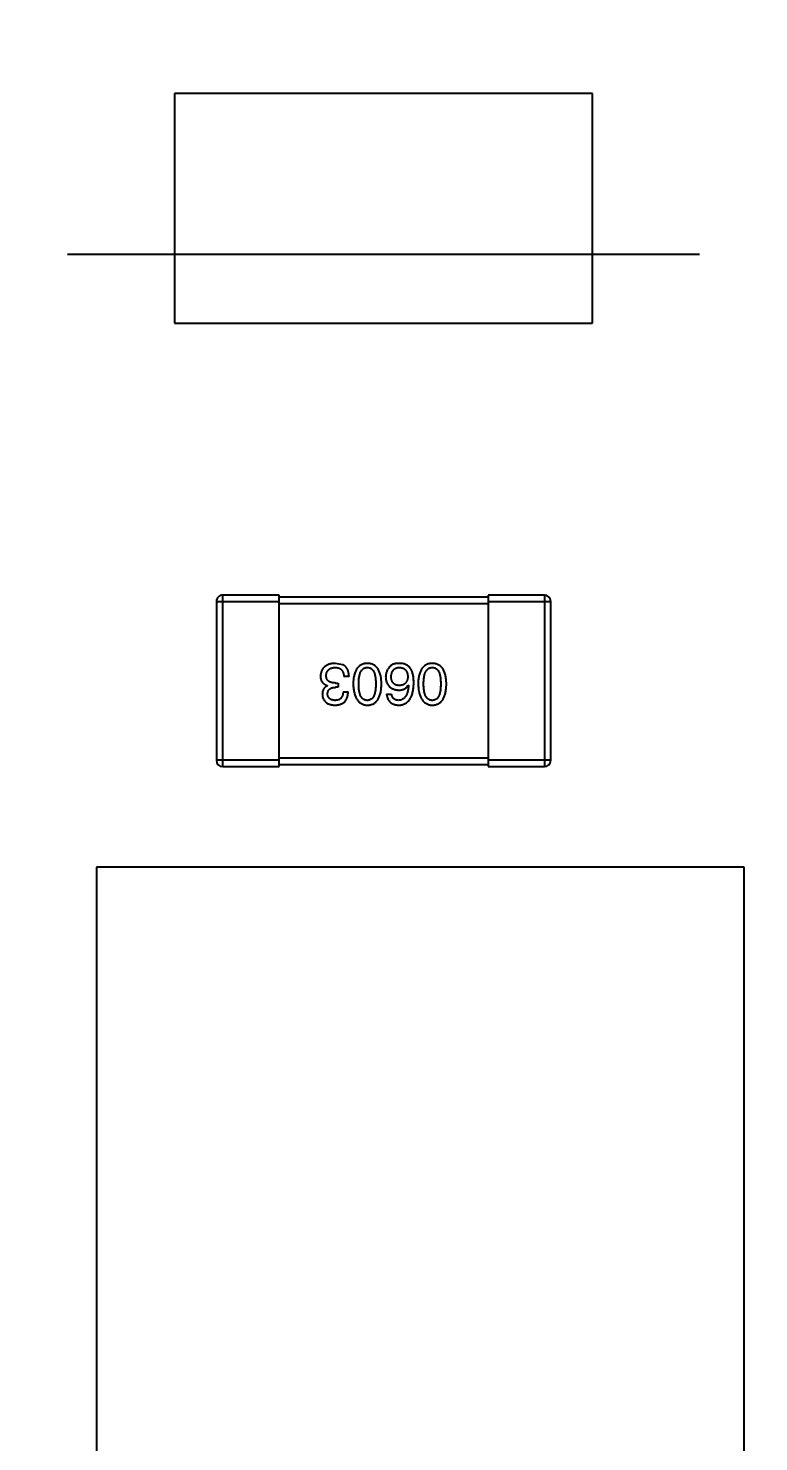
# Model space of a CAD drawing. Header units: inches. Extents: x 398 to 599, y 40 to 151.
# Drawn here: x 546.5 to 550, y 87.24 to 94.01 of the extents above; entities that cross this region are included whole.
import ezdxf

# ---------------------------------------------------------------- set-up
doc = ezdxf.new("R2010")
doc.units = ezdxf.units.IN
doc.header["$LTSCALE"] = 1.21
doc.header["$MEASUREMENT"] = 0
doc.header["$PDMODE"] = 3
doc.header["$PDSIZE"] = 0.3125
doc.linetypes.add('CENTER', pattern=[2, 1.25, -0.25, 0.25, -0.25])
doc.layers.get('0').update_dxf_attribs({"linetype": 'CONTINUOUS'})
doc.layers.get('Defpoints').update_dxf_attribs({"linetype": 'CONTINUOUS'})
doc.layers.add('DIM', color=3, linetype='CONTINUOUS')
doc.styles.get("Standard").update_dxf_attribs({"font": 'txt', "width": 0.8})
doc.dimstyles.get("Standard").update_dxf_attribs({"dimtxt": 0.15625, "dimasz": 0.1875, "dimexe": 0.125, "dimexo": 0.0625, "dimgap": 0.09, "dimtad": 0, "dimtih": 1, "dimtoh": 1, "dimzin": 4, "dimdsep": 46, "dimtxsty": 'Standard', "dimblk": '_FILLED', "dimblk1": '_FILLED', "dimblk2": '_FILLED', "dimcen": 0.09, "dimazin": 1, "dimtp": 0.01, "dimtm": 0.01, "dimtfac": 1, "dimtofl": 0, "dimtmove": 0, "dimatfit": 3, "dimldrblk": '_FILLED', "dimfxl": 1, "dimtolj": 1, "dimtzin": 4, "dimarcsym": 0})

# ---------------------------------------------------------------- blocks, each defined once
blk = doc.blocks.new('_FILLED')
at = {"color": 0, "linetype": 'ByBlock'}
blk.add_solid([(0, 0), (-1, 0.1667), (-1, -0.1667)], dxfattribs=at)
blk = doc.blocks.new('*D67')
at = {"layer": 'Defpoints', "color": 0}
for p in [(521.3768, 92.925), (527.3329, 92.925), (549.2812, 69.8553)]:
    blk.add_point(p, dxfattribs=at)
at = {"layer": 'DIM', "color": 0, "lineweight": -2}
for p, q in [((527.2704, 92.925), (521.2518, 92.925)), ((521.3768, 90.925), (521.3768, 84.5468)), ((521.3768, 71.8553), (521.3768, 78.2335)), ((549.2187, 69.8553), (521.2518, 69.8553))]:
    blk.add_line(p, q, dxfattribs=at)
at = {"layer": 'DIM', "color": 0, "lineweight": -2, "xscale": 2, "yscale": 2, "zscale": 2}
for p, rotation in [((521.3768, 92.925), 90), ((521.3768, 69.8553), 270)]:
    blk.add_blockref('_FILLED', p, dxfattribs=dict(at, rotation=rotation))
at = {"layer": 'DIM', "color": 0, "insert": (521.3768, 81.3902), "char_height": 2, "attachment_point": 5, "rotation": 90}
blk.add_mtext('\\A1;23.07', dxfattribs=at)

msp = doc.modelspace()

# ---------------------------------------------------------------- linework, layer by layer
at = {"color": 7, "linetype": 'Continuous'}
for p, q in [((547.2056, 93.6937), (547.2056, 92.5937)), ((549.2056, 93.6937), (547.2056, 93.6937)), ((549.2056, 92.5937), (549.2056, 93.6937)), ((547.2056, 92.5937), (549.2056, 92.5937)), ((547.4055, 91.263), (547.4055, 90.503)), ((547.4055, 91.263), (547.7055, 91.263)), ((547.4355, 90.473), (547.4355, 91.293)), ((547.7055, 91.293), (547.4355, 91.293)), ((547.7055, 90.473), (547.7055, 91.293)), ((548.7055, 91.283), (547.7055, 91.283)), ((547.7055, 91.253), (548.7055, 91.253)), ((548.7055, 91.293), (548.7055, 90.473)), ((548.9755, 91.293), (548.7055, 91.293)), ((548.7055, 91.263), (549.0055, 91.263)), ((548.9755, 91.293), (548.9755, 90.473)), ((549.0055, 90.503), (549.0055, 91.263)), ((548.0107, 90.9602), (547.9747, 90.9667)), ((548.0402, 90.9033), (548.0151, 90.9033)), ((547.9364, 90.8596), (547.9364, 90.8607)), ((547.9878, 90.852), (547.9747, 90.852)), ((547.9758, 90.8727), (547.9878, 90.8727)), ((547.9878, 90.8727), (547.9878, 90.852)), ((548.0118, 90.8312), (548.0359, 90.8312)), ((548.3238, 90.8629), (548.3249, 90.8618)), ((548.22, 90.8192), (548.244, 90.8192)), ((547.7055, 90.503), (547.4055, 90.503)), ((548.7055, 90.513), (547.7055, 90.513)), ((549.0055, 90.503), (548.7055, 90.503)), ((547.4355, 90.473), (547.7055, 90.473)), ((547.7055, 90.483), (548.7055, 90.483)), ((548.7055, 90.473), (548.9755, 90.473)), ((546.8317, 89.9923), (546.8317, 86.5923)), ((549.9317, 89.9923), (546.8317, 89.9923)), ((549.9317, 86.5923), (549.9317, 89.9923))]:
    msp.add_line(p, q, dxfattribs=at)
at = {"color": 4, "linetype": 'CENTER', "ltscale": 2}
msp.add_line((527.3329, 92.925), (580.1703, 92.925), dxfattribs=at)
at = {"color": 7, "linetype": 'Continuous'}
for centre, radius, start, end in [((553.751, 92.925), 23, 281.22586, 258.77532), ((553.751, 92.925), 22.75, 294.44334, 241.13427), ((547.4355, 91.263), 0.03, 90.00001, 180.00001), ((548.9755, 91.263), 0.03, 0.00001, 90.00001), ((547.4355, 90.503), 0.03, 180.00001, 270.00001), ((548.9755, 90.503), 0.03, 270.00001, 0.00001)]:
    msp.add_arc(centre, radius, start, end, dxfattribs=at)
for points, knots in [([(547.9747, 90.9667), (547.9719, 90.9666), (547.9666, 90.9663), (547.9588, 90.9654), (547.9516, 90.964), (547.9449, 90.9622), (547.9387, 90.96), (547.9329, 90.9572), (547.9277, 90.9541), (547.923, 90.9504), (547.9188, 90.9464), (547.9151, 90.9418), (547.9118, 90.9369), (547.9092, 90.9314), (547.907, 90.9256), (547.9053, 90.9193), (547.9041, 90.9126), (547.9038, 90.9079), (547.9036, 90.9055)], [0, 0, 0, 0, 0.078078, 0.151942, 0.221594, 0.28726, 0.350176, 0.409768, 0.467648, 0.523784, 0.578904, 0.634014, 0.689819, 0.746826, 0.805875, 0.867063, 0.931764, 1, 1, 1, 1]), ([(548.1279, 90.9667), (548.1253, 90.9666), (548.1201, 90.9664), (548.1126, 90.9651), (548.1056, 90.9631), (548.0991, 90.9603), (548.093, 90.9568), (548.0875, 90.9525), (548.0825, 90.9474), (548.078, 90.9416), (548.074, 90.935), (548.0705, 90.9277), (548.0675, 90.9196), (548.0651, 90.9108), (548.063, 90.9013), (548.0616, 90.891), (548.0606, 90.8799), (548.0603, 90.8723), (548.0602, 90.8684)], [0, 0, 0, 0, 0.059134, 0.115603, 0.169236, 0.221572, 0.273254, 0.32474, 0.377319, 0.431815, 0.488555, 0.548609, 0.612242, 0.680182, 0.75251, 0.829782, 0.91231, 1, 1, 1, 1]), ([(548.1957, 90.8684), (548.1955, 90.8723), (548.1953, 90.8799), (548.1942, 90.891), (548.1928, 90.9013), (548.1908, 90.9108), (548.1883, 90.9196), (548.1853, 90.9277), (548.1818, 90.935), (548.1778, 90.9416), (548.1733, 90.9474), (548.1683, 90.9525), (548.1628, 90.9568), (548.1568, 90.9603), (548.1502, 90.9631), (548.1432, 90.9651), (548.1357, 90.9664), (548.1306, 90.9666), (548.1279, 90.9667)], [0, 0, 0, 0, 0.087693, 0.170223, 0.247496, 0.319826, 0.387768, 0.451403, 0.511459, 0.568358, 0.622671, 0.675251, 0.726739, 0.778422, 0.830759, 0.884394, 0.940865, 1, 1, 1, 1]), ([(548.2844, 90.9667), (548.2816, 90.9668), (548.2762, 90.9669), (548.2684, 90.9662), (548.2613, 90.9651), (548.2548, 90.9633), (548.2489, 90.961), (548.2437, 90.958), (548.239, 90.9546), (548.2365, 90.9517), (548.2353, 90.9503)], [0, 0, 0, 0, 0.156782, 0.301945, 0.436395, 0.561474, 0.678489, 0.78853, 0.894967, 1, 1, 1, 1]), ([(548.3358, 90.9405), (548.3343, 90.9425), (548.3314, 90.9465), (548.3262, 90.9516), (548.3205, 90.9561), (548.3143, 90.9598), (548.3075, 90.9627), (548.3003, 90.9648), (548.2925, 90.9663), (548.2872, 90.9666), (548.2844, 90.9667)], [0, 0, 0, 0, 0.125033, 0.246266, 0.36603, 0.485265, 0.606781, 0.732144, 0.862551, 1, 1, 1, 1]), ([(548.4388, 90.9667), (548.4361, 90.9666), (548.431, 90.9664), (548.4234, 90.9651), (548.4164, 90.9631), (548.4099, 90.9603), (548.4039, 90.9568), (548.3984, 90.9525), (548.3934, 90.9474), (548.3889, 90.9416), (548.3849, 90.935), (548.3814, 90.9277), (548.3784, 90.9196), (548.3759, 90.9108), (548.3739, 90.9013), (548.3724, 90.891), (548.3714, 90.8799), (548.3712, 90.8723), (548.371, 90.8684)], [0, 0, 0, 0, 0.059134, 0.115603, 0.169236, 0.221572, 0.273254, 0.32474, 0.377319, 0.431815, 0.488555, 0.548609, 0.612242, 0.680182, 0.75251, 0.829782, 0.91231, 1, 1, 1, 1]), ([(548.5065, 90.8684), (548.5064, 90.8723), (548.5061, 90.8799), (548.5051, 90.891), (548.5037, 90.9013), (548.5016, 90.9108), (548.4991, 90.9196), (548.4961, 90.9277), (548.4927, 90.935), (548.4887, 90.9416), (548.4842, 90.9474), (548.4792, 90.9525), (548.4737, 90.9568), (548.4676, 90.9603), (548.4611, 90.9631), (548.4541, 90.9651), (548.4466, 90.9664), (548.4414, 90.9666), (548.4388, 90.9667)], [0, 0, 0, 0, 0.087693, 0.170223, 0.247496, 0.319826, 0.387768, 0.451403, 0.511459, 0.568358, 0.622671, 0.675251, 0.726739, 0.778422, 0.830759, 0.884394, 0.940865, 1, 1, 1, 1]), ([(547.9036, 90.9055), (547.9036, 90.9041), (547.9037, 90.9013), (547.9041, 90.8972), (547.9047, 90.8933), (547.9057, 90.8897), (547.9068, 90.8861), (547.9082, 90.8828), (547.9099, 90.8797), (547.9118, 90.8768), (547.9139, 90.8741), (547.9164, 90.8716), (547.9191, 90.8693), (547.9221, 90.8671), (547.9253, 90.8652), (547.9287, 90.8635), (547.9325, 90.862), (547.9351, 90.8611), (547.9364, 90.8607)], [0, 0, 0, 0, 0.071215, 0.138707, 0.20396, 0.266995, 0.327734, 0.387609, 0.445602, 0.503345, 0.561136, 0.618597, 0.677672, 0.738255, 0.799989, 0.863961, 0.930555, 1, 1, 1, 1]), ([(547.9309, 90.9088), (547.9311, 90.9103), (547.9313, 90.9131), (547.932, 90.9172), (547.933, 90.9211), (547.9344, 90.9247), (547.936, 90.928), (547.9379, 90.9311), (547.9402, 90.9339), (547.9426, 90.9365), (547.9455, 90.9387), (547.9486, 90.9407), (547.9521, 90.9425), (547.9558, 90.9439), (547.9598, 90.9451), (547.9641, 90.946), (547.9688, 90.9467), (547.9719, 90.9469), (547.9736, 90.9471)], [0, 0, 0, 0, 0.068514, 0.133941, 0.195994, 0.255362, 0.312994, 0.369441, 0.424687, 0.480522, 0.537148, 0.594801, 0.654411, 0.716817, 0.781981, 0.850498, 0.923306, 1, 1, 1, 1]), ([(547.9758, 90.8727), (547.9739, 90.8727), (547.9704, 90.8728), (547.9654, 90.8733), (547.9606, 90.8739), (547.9562, 90.8749), (547.9522, 90.8762), (547.9485, 90.8777), (547.9451, 90.8796), (547.9421, 90.8817), (547.9395, 90.8841), (547.9372, 90.8868), (547.9352, 90.8898), (547.9337, 90.893), (547.9325, 90.8966), (547.9316, 90.9004), (547.931, 90.9045), (547.931, 90.9073), (547.9309, 90.9088)], [0, 0, 0, 0, 0.082495, 0.159728, 0.232496, 0.300725, 0.365163, 0.425859, 0.483728, 0.538892, 0.592921, 0.646195, 0.699968, 0.754746, 0.811387, 0.870806, 0.933482, 1, 1, 1, 1]), ([(547.9736, 90.9471), (547.9752, 90.947), (547.9784, 90.947), (547.983, 90.9464), (547.9873, 90.9456), (547.9913, 90.9444), (547.995, 90.9429), (547.9984, 90.941), (548.0015, 90.9387), (548.0042, 90.9362), (548.0067, 90.9332), (548.0088, 90.93), (548.0107, 90.9264), (548.0122, 90.9224), (548.0134, 90.9181), (548.0143, 90.9135), (548.0149, 90.9085), (548.015, 90.9051), (548.0151, 90.9033)], [0, 0, 0, 0, 0.071272, 0.13882, 0.201858, 0.262757, 0.320043, 0.376709, 0.431462, 0.486034, 0.541209, 0.597703, 0.65589, 0.717768, 0.782056, 0.850407, 0.92277, 1, 1, 1, 1]), ([(548.0402, 90.9033), (548.0402, 90.9051), (548.04, 90.9086), (548.0396, 90.9137), (548.0389, 90.9186), (548.038, 90.9232), (548.0369, 90.9276), (548.0357, 90.9318), (548.0341, 90.9357), (548.0324, 90.9394), (548.0304, 90.9428), (548.0283, 90.9461), (548.0259, 90.949), (548.0233, 90.9517), (548.0205, 90.9542), (548.0174, 90.9564), (548.0142, 90.9585), (548.0119, 90.9596), (548.0107, 90.9602)], [0, 0, 0, 0, 0.078937, 0.154495, 0.226898, 0.296844, 0.363348, 0.427781, 0.48946, 0.549586, 0.607902, 0.664733, 0.720805, 0.776157, 0.831175, 0.886736, 0.943094, 1, 1, 1, 1]), ([(548.0864, 90.8684), (548.0864, 90.8715), (548.0865, 90.8776), (548.087, 90.8864), (548.0878, 90.8946), (548.0889, 90.9022), (548.0903, 90.9092), (548.0921, 90.9157), (548.0942, 90.9215), (548.0966, 90.9268), (548.0994, 90.9314), (548.1025, 90.9355), (548.1059, 90.939), (548.1097, 90.9418), (548.1138, 90.9441), (548.1182, 90.9457), (548.123, 90.9467), (548.1262, 90.9469), (548.1279, 90.9471)], [0, 0, 0, 0, 0.094834, 0.184067, 0.267029, 0.344713, 0.417334, 0.484367, 0.546941, 0.604717, 0.65953, 0.710539, 0.759381, 0.806382, 0.853027, 0.900623, 0.949121, 1, 1, 1, 1]), ([(548.1279, 90.9471), (548.1296, 90.947), (548.1327, 90.9469), (548.1374, 90.946), (548.1417, 90.9444), (548.1457, 90.9422), (548.1494, 90.9394), (548.1527, 90.936), (548.1557, 90.932), (548.1584, 90.9273), (548.1608, 90.9221), (548.1628, 90.9162), (548.1645, 90.9097), (548.166, 90.9026), (548.167, 90.8949), (548.1678, 90.8866), (548.1683, 90.8777), (548.1683, 90.8715), (548.1684, 90.8684)], [0, 0, 0, 0, 0.049766, 0.097012, 0.143225, 0.188786, 0.235079, 0.282962, 0.333687, 0.387747, 0.445963, 0.508657, 0.576545, 0.649868, 0.72822, 0.812712, 0.903543, 1, 1, 1, 1]), ([(548.2353, 90.9503), (548.2337, 90.9486), (548.2306, 90.9452), (548.2266, 90.9396), (548.2232, 90.9338), (548.2204, 90.9277), (548.2182, 90.9214), (548.2167, 90.9149), (548.2158, 90.9081), (548.2157, 90.9035), (548.2156, 90.9012)], [0, 0, 0, 0, 0.129393, 0.255335, 0.378531, 0.500878, 0.622934, 0.746191, 0.87096, 1, 1, 1, 1]), ([(548.2156, 90.9012), (548.2157, 90.8988), (548.216, 90.8942), (548.2169, 90.8876), (548.2184, 90.8814), (548.2202, 90.8756), (548.2225, 90.8702), (548.2253, 90.8652), (548.2285, 90.8607), (548.2322, 90.8565), (548.2364, 90.8529), (548.2409, 90.8495), (548.246, 90.8467), (548.2515, 90.8443), (548.2574, 90.8422), (548.2639, 90.8407), (548.2707, 90.8395), (548.2755, 90.8391), (548.2779, 90.8389)], [0, 0, 0, 0, 0.071527, 0.139094, 0.20346, 0.264939, 0.323904, 0.381383, 0.437591, 0.493343, 0.549401, 0.606085, 0.664838, 0.725424, 0.788712, 0.855452, 0.925772, 1, 1, 1, 1]), ([(548.2418, 90.9022), (548.2419, 90.904), (548.2421, 90.9073), (548.2429, 90.9122), (548.2438, 90.9167), (548.2449, 90.921), (548.2464, 90.9249), (548.2481, 90.9285), (548.2501, 90.9318), (548.2524, 90.9348), (548.2549, 90.9374), (548.2577, 90.9398), (548.2608, 90.9418), (548.2642, 90.9435), (548.2678, 90.9449), (548.2716, 90.946), (548.2758, 90.9467), (548.2786, 90.9469), (548.2801, 90.9471)], [0, 0, 0, 0, 0.078863, 0.153308, 0.223539, 0.289857, 0.35341, 0.413572, 0.471721, 0.528235, 0.584279, 0.638781, 0.69466, 0.751251, 0.809198, 0.869697, 0.933318, 1, 1, 1, 1]), ([(548.2812, 90.8607), (548.2797, 90.8608), (548.2767, 90.8609), (548.2725, 90.8615), (548.2685, 90.8624), (548.2648, 90.8636), (548.2614, 90.8652), (548.2582, 90.867), (548.2553, 90.8692), (548.2527, 90.8716), (548.2504, 90.8744), (548.2483, 90.8774), (548.2465, 90.8808), (548.245, 90.8845), (548.2438, 90.8885), (548.2428, 90.8928), (548.2422, 90.8974), (548.2419, 90.9006), (548.2418, 90.9022)], [0, 0, 0, 0, 0.069884, 0.136529, 0.199638, 0.259844, 0.317774, 0.374356, 0.430026, 0.485148, 0.5409, 0.597889, 0.657472, 0.718614, 0.783613, 0.85129, 0.923712, 1, 1, 1, 1]), ([(548.2801, 90.9471), (548.2817, 90.947), (548.2848, 90.9469), (548.2893, 90.9462), (548.2935, 90.9453), (548.2974, 90.944), (548.3011, 90.9424), (548.3044, 90.9404), (548.3075, 90.9382), (548.3101, 90.9356), (548.3127, 90.9327), (548.3148, 90.9294), (548.3167, 90.9259), (548.3183, 90.922), (548.3195, 90.9178), (548.3205, 90.9133), (548.3213, 90.9084), (548.3215, 90.9051), (548.3216, 90.9033)], [0, 0, 0, 0, 0.070403, 0.137196, 0.200053, 0.260887, 0.31876, 0.37535, 0.430743, 0.485927, 0.541678, 0.598832, 0.657726, 0.719441, 0.783504, 0.851852, 0.923533, 1, 1, 1, 1]), ([(548.3216, 90.9033), (548.3215, 90.9017), (548.3213, 90.8984), (548.3206, 90.8937), (548.3196, 90.8892), (548.3183, 90.8851), (548.3168, 90.8813), (548.3149, 90.8779), (548.3129, 90.8747), (548.3104, 90.8719), (548.3078, 90.8694), (548.3048, 90.8672), (548.3016, 90.8652), (548.298, 90.8637), (548.2942, 90.8625), (548.2901, 90.8615), (548.2857, 90.8609), (548.2827, 90.8608), (548.2812, 90.8607)], [0, 0, 0, 0, 0.076072, 0.148369, 0.216753, 0.281358, 0.342792, 0.401604, 0.458929, 0.514444, 0.569818, 0.625343, 0.681554, 0.739608, 0.800134, 0.863477, 0.929547, 1, 1, 1, 1]), ([(548.35, 90.8727), (548.35, 90.8763), (548.3499, 90.8832), (548.3492, 90.8932), (548.3482, 90.9026), (548.3466, 90.9114), (548.3446, 90.9196), (548.3422, 90.9272), (548.3393, 90.9341), (548.337, 90.9384), (548.3358, 90.9405)], [0, 0, 0, 0, 0.151498, 0.29521, 0.430242, 0.557137, 0.677306, 0.790845, 0.898111, 1, 1, 1, 1]), ([(548.3973, 90.8684), (548.3973, 90.8715), (548.3973, 90.8776), (548.3978, 90.8864), (548.3986, 90.8946), (548.3997, 90.9022), (548.4012, 90.9092), (548.403, 90.9157), (548.405, 90.9215), (548.4075, 90.9268), (548.4103, 90.9314), (548.4134, 90.9355), (548.4168, 90.939), (548.4205, 90.9418), (548.4246, 90.9441), (548.4291, 90.9457), (548.4338, 90.9467), (548.4371, 90.9469), (548.4388, 90.9471)], [0, 0, 0, 0, 0.094834, 0.184067, 0.267029, 0.344713, 0.417334, 0.484367, 0.546941, 0.604717, 0.65953, 0.710539, 0.759381, 0.806382, 0.853027, 0.900623, 0.949121, 1, 1, 1, 1]), ([(548.4388, 90.9471), (548.4404, 90.947), (548.4436, 90.9469), (548.4483, 90.946), (548.4526, 90.9444), (548.4565, 90.9422), (548.4602, 90.9394), (548.4636, 90.936), (548.4666, 90.932), (548.4692, 90.9273), (548.4716, 90.9221), (548.4737, 90.9162), (548.4753, 90.9097), (548.4768, 90.9026), (548.4779, 90.8949), (548.4786, 90.8866), (548.4791, 90.8777), (548.4792, 90.8715), (548.4792, 90.8684)], [0, 0, 0, 0, 0.049766, 0.097012, 0.143225, 0.188786, 0.235079, 0.282962, 0.333687, 0.387747, 0.445963, 0.508657, 0.576545, 0.649868, 0.72822, 0.812712, 0.903543, 1, 1, 1, 1]), ([(547.9364, 90.8596), (547.9345, 90.8587), (547.9308, 90.8568), (547.9258, 90.8531), (547.9216, 90.8487), (547.9182, 90.8438), (547.9156, 90.8382), (547.9137, 90.8321), (547.9126, 90.8253), (547.9124, 90.8205), (547.9124, 90.8181)], [0, 0, 0, 0, 0.125227, 0.244792, 0.361427, 0.478215, 0.59667, 0.722058, 0.856314, 1, 1, 1, 1]), ([(547.9375, 90.8203), (547.9376, 90.8215), (547.9377, 90.8239), (547.9383, 90.8274), (547.9391, 90.8307), (547.9402, 90.8337), (547.9415, 90.8365), (547.9432, 90.8391), (547.9451, 90.8415), (547.9473, 90.8436), (547.9498, 90.8454), (547.9525, 90.8471), (547.9555, 90.8485), (547.9588, 90.8497), (547.9624, 90.8506), (547.9663, 90.8513), (547.9704, 90.8518), (547.9732, 90.8519), (547.9747, 90.852)], [0, 0, 0, 0, 0.067741, 0.131599, 0.192143, 0.249977, 0.306453, 0.361639, 0.416449, 0.471489, 0.527582, 0.584873, 0.644974, 0.70814, 0.77492, 0.845909, 0.920585, 1, 1, 1, 1]), ([(547.9725, 90.7667), (547.975, 90.7668), (547.9799, 90.767), (547.987, 90.7679), (547.9936, 90.7692), (547.9997, 90.7711), (548.0054, 90.7734), (548.0106, 90.7762), (548.0153, 90.7795), (548.0195, 90.7833), (548.0233, 90.7876), (548.0266, 90.7924), (548.0293, 90.7977), (548.0316, 90.8035), (548.0334, 90.8097), (548.0348, 90.8165), (548.0356, 90.8237), (548.0358, 90.8286), (548.0359, 90.8312)], [0, 0, 0, 0, 0.073232, 0.142595, 0.207997, 0.270074, 0.329156, 0.386529, 0.441846, 0.496976, 0.551877, 0.607941, 0.665637, 0.725446, 0.788542, 0.855101, 0.925196, 1, 1, 1, 1]), ([(548.0118, 90.8312), (548.0118, 90.8295), (548.0116, 90.8263), (548.011, 90.8216), (548.0103, 90.8172), (548.0091, 90.8131), (548.0077, 90.8093), (548.006, 90.8059), (548.004, 90.8028), (548.0018, 90.8), (547.9992, 90.7975), (547.9964, 90.7954), (547.9933, 90.7936), (547.9899, 90.7922), (547.9862, 90.7911), (547.9822, 90.7903), (547.978, 90.7898), (547.9751, 90.7897), (547.9736, 90.7897)], [0, 0, 0, 0, 0.078134, 0.15164, 0.221358, 0.286689, 0.348614, 0.407697, 0.464247, 0.520153, 0.574432, 0.629291, 0.684538, 0.742032, 0.801329, 0.863637, 0.930123, 1, 1, 1, 1]), ([(548.0602, 90.8684), (548.0603, 90.8643), (548.0607, 90.8565), (548.0618, 90.8452), (548.0634, 90.8347), (548.0655, 90.8249), (548.068, 90.8159), (548.071, 90.8076), (548.0745, 90.8), (548.0786, 90.7933), (548.0831, 90.7872), (548.088, 90.782), (548.0935, 90.7775), (548.0994, 90.7737), (548.1059, 90.7708), (548.1128, 90.7686), (548.1202, 90.7672), (548.1253, 90.7669), (548.1279, 90.7667)], [0, 0, 0, 0, 0.088475, 0.171606, 0.249595, 0.322626, 0.391327, 0.455765, 0.516374, 0.573675, 0.628522, 0.681161, 0.732559, 0.783563, 0.83504, 0.887639, 0.942585, 1, 1, 1, 1]), ([(548.1279, 90.7897), (548.1262, 90.7897), (548.123, 90.7899), (548.1182, 90.7908), (548.1138, 90.7923), (548.1096, 90.7945), (548.1059, 90.7973), (548.1025, 90.8007), (548.0994, 90.8048), (548.0966, 90.8094), (548.0942, 90.8147), (548.0921, 90.8205), (548.0903, 90.827), (548.0889, 90.8341), (548.0878, 90.8418), (548.087, 90.8501), (548.0865, 90.859), (548.0864, 90.8652), (548.0864, 90.8684)], [0, 0, 0, 0, 0.050604, 0.098688, 0.145699, 0.191791, 0.238625, 0.286717, 0.337546, 0.391814, 0.449755, 0.512106, 0.579685, 0.652048, 0.730262, 0.814146, 0.904281, 1, 1, 1, 1]), ([(548.1279, 90.7667), (548.1306, 90.7668), (548.1357, 90.7671), (548.1433, 90.7684), (548.1503, 90.7705), (548.1568, 90.7733), (548.1628, 90.777), (548.1683, 90.7815), (548.1733, 90.7867), (548.1778, 90.7927), (548.1818, 90.7995), (548.1853, 90.8071), (548.1883, 90.8154), (548.1908, 90.8245), (548.1928, 90.8344), (548.1943, 90.845), (548.1953, 90.8564), (548.1955, 90.8643), (548.1957, 90.8684)], [0, 0, 0, 0, 0.057911, 0.113262, 0.165956, 0.217443, 0.268511, 0.319665, 0.372, 0.426129, 0.483365, 0.543779, 0.607756, 0.676562, 0.749704, 0.827713, 0.911177, 1, 1, 1, 1]), ([(548.1684, 90.8684), (548.1683, 90.8652), (548.1683, 90.859), (548.1678, 90.8501), (548.167, 90.8418), (548.166, 90.8341), (548.1645, 90.827), (548.1628, 90.8205), (548.1608, 90.8147), (548.1584, 90.8094), (548.1557, 90.8048), (548.1527, 90.8007), (548.1493, 90.7973), (548.1457, 90.7945), (548.1417, 90.7923), (548.1374, 90.7908), (548.1327, 90.7899), (548.1296, 90.7897), (548.1279, 90.7897)], [0, 0, 0, 0, 0.096452, 0.187278, 0.271765, 0.350519, 0.423437, 0.491321, 0.554011, 0.612224, 0.666281, 0.717003, 0.764884, 0.811423, 0.856783, 0.902993, 0.950236, 1, 1, 1, 1]), ([(548.2779, 90.7667), (548.2807, 90.7669), (548.2862, 90.7672), (548.2942, 90.7687), (548.3017, 90.771), (548.3087, 90.774), (548.3151, 90.7779), (548.321, 90.7826), (548.3263, 90.788), (548.331, 90.7944), (548.3353, 90.8014), (548.339, 90.8093), (548.3422, 90.8179), (548.3448, 90.8274), (548.347, 90.8376), (548.3485, 90.8486), (548.3496, 90.8604), (548.3499, 90.8685), (548.35, 90.8727)], [0, 0, 0, 0, 0.058957, 0.115262, 0.16907, 0.221312, 0.273147, 0.324961, 0.377649, 0.432026, 0.488925, 0.549039, 0.612912, 0.680653, 0.753056, 0.830314, 0.912483, 1, 1, 1, 1]), ([(548.2779, 90.8389), (548.2805, 90.8389), (548.2856, 90.839), (548.2929, 90.8402), (548.2996, 90.8421), (548.3058, 90.8447), (548.3113, 90.8481), (548.3162, 90.8523), (548.3204, 90.8572), (548.3226, 90.861), (548.3238, 90.8629)], [0, 0, 0, 0, 0.144617, 0.279572, 0.40596, 0.526097, 0.64389, 0.760003, 0.877724, 1, 1, 1, 1]), ([(548.3249, 90.8618), (548.3247, 90.859), (548.3243, 90.8535), (548.3233, 90.8455), (548.322, 90.8381), (548.3204, 90.8312), (548.3185, 90.8248), (548.3163, 90.8189), (548.3139, 90.8136), (548.3111, 90.8088), (548.3079, 90.8046), (548.3046, 90.8008), (548.3009, 90.7976), (548.2968, 90.795), (548.2926, 90.7927), (548.2879, 90.7912), (548.283, 90.7901), (548.2796, 90.7898), (548.2779, 90.7897)], [0, 0, 0, 0, 0.089218, 0.173709, 0.252753, 0.326963, 0.397099, 0.462534, 0.524018, 0.582178, 0.637235, 0.689955, 0.741228, 0.791618, 0.841661, 0.892925, 0.945259, 1, 1, 1, 1]), ([(548.371, 90.8684), (548.3712, 90.8643), (548.3715, 90.8565), (548.3727, 90.8452), (548.3743, 90.8347), (548.3763, 90.8249), (548.3789, 90.8159), (548.3819, 90.8076), (548.3854, 90.8), (548.3894, 90.7933), (548.3939, 90.7872), (548.3989, 90.782), (548.4044, 90.7775), (548.4103, 90.7737), (548.4168, 90.7708), (548.4237, 90.7686), (548.4311, 90.7672), (548.4362, 90.7669), (548.4388, 90.7667)], [0, 0, 0, 0, 0.088475, 0.171606, 0.249595, 0.322626, 0.391327, 0.455765, 0.516374, 0.573675, 0.628522, 0.681161, 0.732559, 0.783563, 0.83504, 0.887639, 0.942585, 1, 1, 1, 1]), ([(548.4388, 90.7897), (548.4371, 90.7897), (548.4338, 90.7899), (548.4291, 90.7908), (548.4246, 90.7923), (548.4205, 90.7945), (548.4168, 90.7973), (548.4133, 90.8007), (548.4103, 90.8048), (548.4075, 90.8094), (548.4051, 90.8147), (548.4029, 90.8205), (548.4012, 90.827), (548.3997, 90.8341), (548.3986, 90.8418), (548.3978, 90.8501), (548.3973, 90.859), (548.3973, 90.8652), (548.3973, 90.8684)], [0, 0, 0, 0, 0.050604, 0.098688, 0.145699, 0.191791, 0.238625, 0.286717, 0.337546, 0.391814, 0.449755, 0.512106, 0.579685, 0.652048, 0.730262, 0.814146, 0.904281, 1, 1, 1, 1]), ([(548.4388, 90.7667), (548.4414, 90.7668), (548.4466, 90.7671), (548.4541, 90.7684), (548.4611, 90.7705), (548.4677, 90.7733), (548.4737, 90.777), (548.4792, 90.7815), (548.4842, 90.7867), (548.4887, 90.7927), (548.4927, 90.7995), (548.4961, 90.8071), (548.4992, 90.8154), (548.5016, 90.8245), (548.5037, 90.8344), (548.5051, 90.845), (548.5061, 90.8564), (548.5064, 90.8643), (548.5065, 90.8684)], [0, 0, 0, 0, 0.057911, 0.113262, 0.165956, 0.217443, 0.268511, 0.319665, 0.372, 0.426129, 0.483365, 0.543779, 0.607756, 0.676562, 0.749704, 0.827713, 0.911177, 1, 1, 1, 1]), ([(548.4792, 90.8684), (548.4792, 90.8652), (548.4791, 90.859), (548.4786, 90.8501), (548.4779, 90.8418), (548.4768, 90.8341), (548.4753, 90.827), (548.4737, 90.8205), (548.4716, 90.8147), (548.4692, 90.8094), (548.4666, 90.8048), (548.4636, 90.8007), (548.4602, 90.7973), (548.4566, 90.7945), (548.4526, 90.7923), (548.4483, 90.7908), (548.4436, 90.7899), (548.4404, 90.7897), (548.4388, 90.7897)], [0, 0, 0, 0, 0.096452, 0.187278, 0.271765, 0.350519, 0.423437, 0.491321, 0.554011, 0.612224, 0.666281, 0.717003, 0.764884, 0.811423, 0.856783, 0.902993, 0.950236, 1, 1, 1, 1]), ([(547.9124, 90.8181), (547.9125, 90.8161), (547.9129, 90.8122), (547.9139, 90.8066), (547.9154, 90.8013), (547.9172, 90.7964), (547.9196, 90.7919), (547.9223, 90.7878), (547.9254, 90.784), (547.929, 90.7806), (547.933, 90.7775), (547.9374, 90.7749), (547.9422, 90.7726), (547.9475, 90.7707), (547.9531, 90.7691), (547.9592, 90.768), (547.9657, 90.7671), (547.9702, 90.7668), (547.9725, 90.7667)], [0, 0, 0, 0, 0.067521, 0.132139, 0.193339, 0.252064, 0.309083, 0.364848, 0.420021, 0.475612, 0.532002, 0.589602, 0.649896, 0.712634, 0.778603, 0.848416, 0.922155, 1, 1, 1, 1]), ([(547.9736, 90.7897), (547.9722, 90.7897), (547.9695, 90.7899), (547.9657, 90.7904), (547.962, 90.791), (547.9586, 90.7919), (547.9555, 90.793), (547.9526, 90.7944), (547.95, 90.796), (547.9476, 90.7978), (547.9454, 90.7998), (547.9436, 90.8021), (547.9419, 90.8046), (547.9405, 90.8073), (547.9394, 90.8102), (547.9385, 90.8134), (547.9378, 90.8168), (547.9376, 90.8191), (547.9375, 90.8203)], [0, 0, 0, 0, 0.078051, 0.151197, 0.220412, 0.286742, 0.34933, 0.409464, 0.467368, 0.52298, 0.578639, 0.633998, 0.690142, 0.746855, 0.805868, 0.867776, 0.932345, 1, 1, 1, 1]), ([(548.22, 90.8192), (548.2202, 90.8172), (548.2207, 90.8133), (548.222, 90.8077), (548.2235, 90.8024), (548.2255, 90.7975), (548.2279, 90.7929), (548.2306, 90.7887), (548.2337, 90.7849), (548.2371, 90.7814), (548.241, 90.7783), (548.2451, 90.7755), (548.2497, 90.7731), (548.2546, 90.7711), (548.2599, 90.7695), (548.2656, 90.7682), (548.2716, 90.7672), (548.2758, 90.7669), (548.2779, 90.7667)], [0, 0, 0, 0, 0.06947, 0.136096, 0.199592, 0.260665, 0.319672, 0.377156, 0.433415, 0.489984, 0.546535, 0.604276, 0.663499, 0.725182, 0.788953, 0.855683, 0.926216, 1, 1, 1, 1]), ([(548.2779, 90.7897), (548.2756, 90.7897), (548.2713, 90.7899), (548.2652, 90.7913), (548.2598, 90.7936), (548.2551, 90.7969), (548.2511, 90.8012), (548.2479, 90.8063), (548.2455, 90.8124), (548.2445, 90.8169), (548.244, 90.8192)], [0, 0, 0, 0, 0.136586, 0.261496, 0.378089, 0.490612, 0.605522, 0.725767, 0.8561, 1, 1, 1, 1])]:
    msp.add_open_spline(points, degree=3, knots=knots, dxfattribs=at)

# ---------------------------------------------------------------- dimensions: what is measured, and where the dimension line sits
at = {"layer": 'DIM'}
dim = msp.add_linear_dim(base=(521.3768, 92.925), p1=(549.2812, 69.8553), p2=(527.3329, 92.925), angle=90, dimstyle='Standard', override={"dimtxt": 2, "dimasz": 2, "dimtih": 0, "dimtoh": 0, "dimzin": 0, "dimcen": 0.198, "dimadec": 0, "dimazin": 0, "dimtp": 0, "dimtm": 0, "dimtdec": 4, "dimtzin": 0}, dxfattribs=at)
dim.commit()
dim.dimension.update_dxf_attribs({"geometry": '*D67', "text_midpoint": (521.3768, 81.3902)})

doc.saveas('drawing.dxf')
